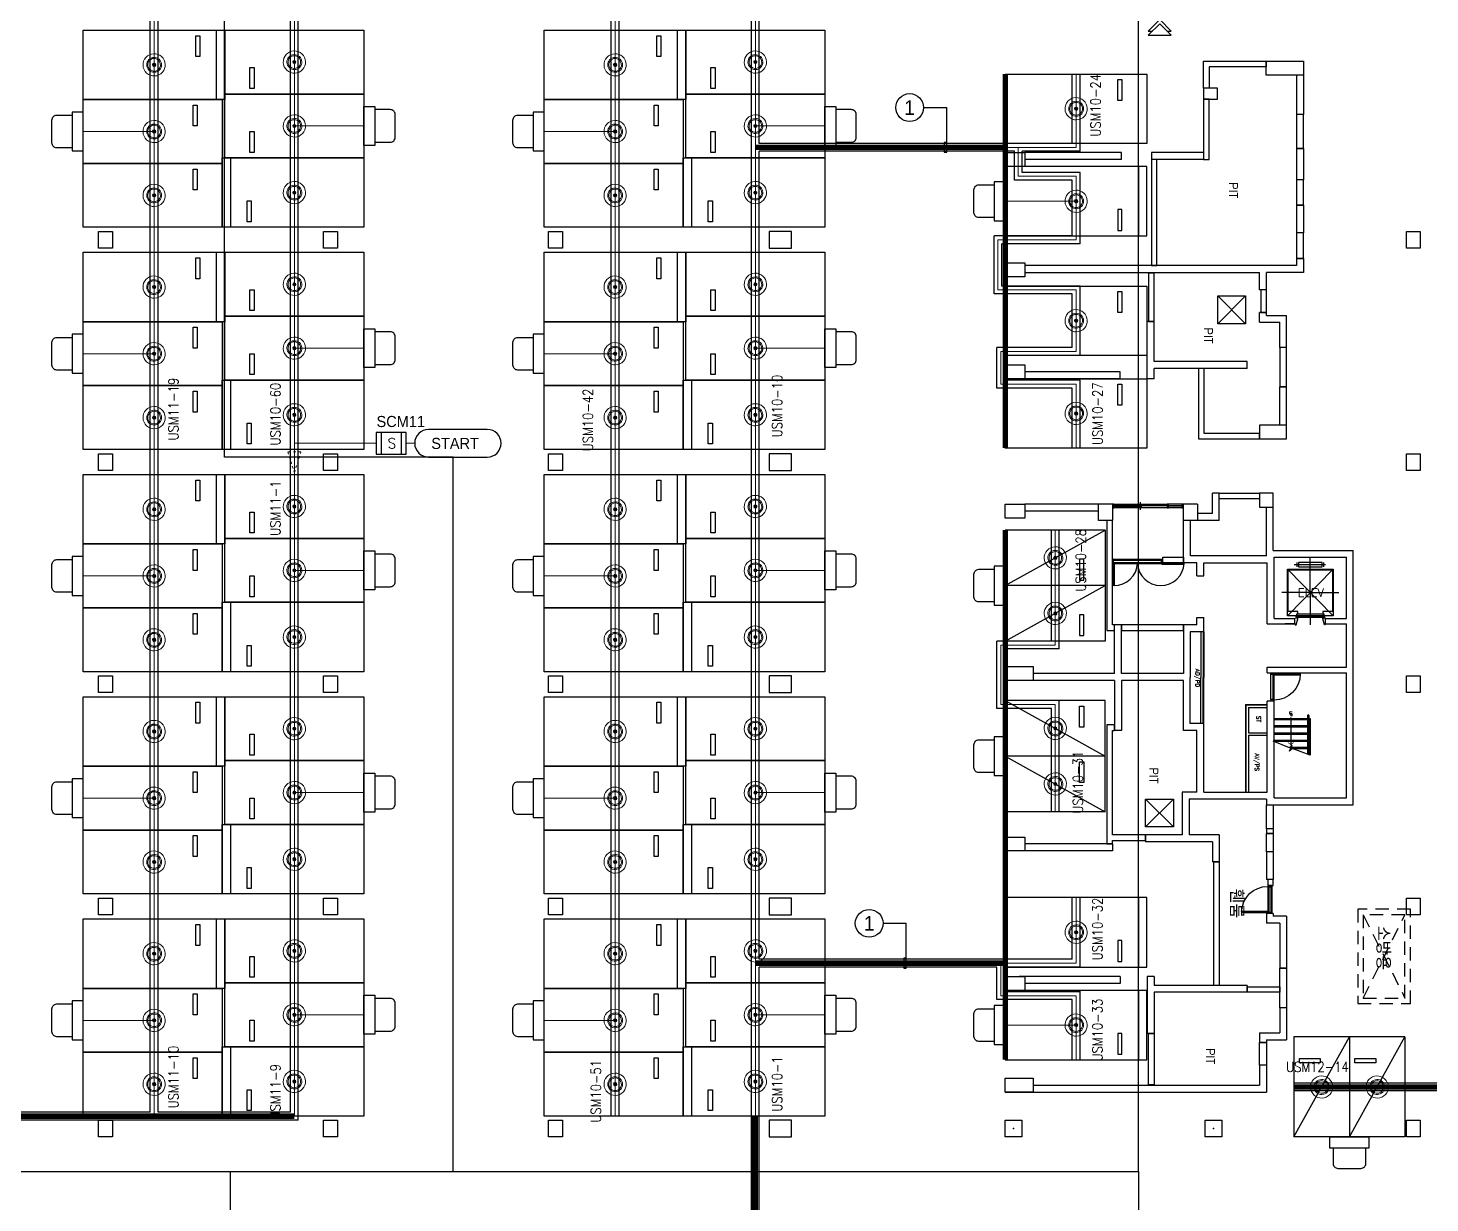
# Model space of a CAD drawing. Header units: millimetres. Extents: x 116443 to 620443, y -399357 to -63957.
# Drawn here: x 330705 to 381185, y -224236 to -181936 of the extents above; entities that cross this region are included whole.
import ezdxf
from ezdxf.enums import TextEntityAlignment as Align

# ---------------------------------------------------------------- set-up
doc = ezdxf.new("R2010")
doc.units = ezdxf.units.MM
doc.header["$LTSCALE"] = 600
for name, pattern in [('AUDIT_D_080121100638-0', [0]), ('H1', [1, 0.5, -0.5]), ('HIDD', [1.3, 0.8, -0.5])]:
    doc.linetypes.add(name, pattern=pattern)
for name, color, linetype, lineweight in [('1-주차면센서', 3, 'Continuous', 15), ('SD-배선', 6, 'Continuous', 0), ('TIS-TEXT', 7, 'Continuous', 18), ('주차관제', 4, 'Continuous', 158)]:
    doc.layers.add(name, color=color, linetype=linetype, lineweight=lineweight)
for name, color, linetype in [('2-주차안내등', 2, 'Continuous'), ('PARKING', 7, 'Continuous'), ('RACY WAY', 1, 'Continuous'), ('SD', 7, 'AUDIT_D_080121100638-0'), ('SD4', 1, 'Continuous'), ('z', 8, 'Continuous'), ('레이스웨이', 6, 'Continuous'), ('유도관제-TEXT', 7, 'Continuous'), ('유도관제-공간표시등', 2, 'Continuous'), ('유도관제-구역제어장치', 2, 'Continuous'), ('유도관제-통신', 6, 'Continuous')]:
    doc.layers.add(name, color=color, linetype=linetype)
doc.styles.add('GHS', font='romans.shx', dxfattribs={"bigfont": 'ghs.shx'})
doc.styles.add('돋움', font='')
doc.styles.get('돋움').set_extended_font_data('Dotum')

# ---------------------------------------------------------------- blocks, each defined once
blk = doc.blocks.new('주차-일반형')
at = {"layer": 'z', "color": 8, "linetype": 'Continuous', "flags": 128}
blk.add_lwpolyline([(0, 5100), (2300, 5100), (2300, 100), (0, 100)], close=True, dxfattribs=at)
at = {"layer": 'z', "color": 8, "linetype": 'Continuous'}
blk.add_lwpolyline([(950, 4050), (200, 4050), (200, 4200), (950, 4200)], close=True, dxfattribs=at)
blk = doc.blocks.new('주차-확장형')
at = {"layer": 'z', "color": 8, "linetype": 'Continuous'}
blk.add_line((0, 300), (2500, 300), dxfattribs=at)
at = {"layer": 'z', "color": 8, "linetype": 'Continuous', "flags": 128}
for points in [[(2500, 0), (0, 0), (0, 5100), (2500, 5100)], [(1550, 1050), (2300, 1050), (2300, 900), (1550, 900)]]:
    blk.add_lwpolyline(points, close=True, dxfattribs=at)
blk = doc.blocks.new('주차-경형')
at = {"layer": 'z', "color": 8}
blk.add_lwpolyline([(2000, 3600), (0, 3600), (0, 0), (2000, 3600), (2000, 0), (0, 0)], dxfattribs=at)
at = {"layer": 'z', "color": 8, "linetype": 'Continuous'}
blk.add_lwpolyline([(950, 2675), (200, 2675), (200, 2825), (950, 2825)], close=True, dxfattribs=at)
blk = doc.blocks.new('지하-천창소방')
at = {"layer": 'z', "color": 8, "linetype": 'HIDD'}
for p, q in [((-1500, -750), (1500, 750)), ((1500, -750), (-1500, 750))]:
    blk.add_line(p, q, dxfattribs=at)
for points in [[(1700, -950), (1700, 950), (-1700, 950), (-1700, -950)], [(1500, -750), (1500, 750), (-1500, 750), (-1500, -750)]]:
    blk.add_lwpolyline(points, close=True, dxfattribs=at)
at = {"layer": 'z', "color": 8, "linetype": 'HIDD', "style": 'GHS'}
blk.add_text('소방용', height=500, dxfattribs=at).set_placement((-1096, -284))
blk = doc.blocks.new('dr-sy-020-D-M')
at = {"layer": 'z', "color": 8}
for p, q in [((-9.2, -9.2), (0, 0)), ((0, 0), (9.2, -9.2)), ((-9.2, -12.5), (0, -3.3)), ((-9.2, -9.2), (-5.9, -9.2)), ((0, -3.3), (9.2, -12.5)), ((5.9, -9.2), (9.2, -9.2)), ((-9.2, -12.5), (9.2, -12.5))]:
    blk.add_line(p, q, dxfattribs=at)
blk = doc.blocks.new('주차-기둥')
at = {"layer": 'z', "color": 8, "linetype": 'Continuous', "flags": 128}
blk.add_lwpolyline([(300, 300), (300, -300), (-300, -300), (-300, 300)], close=True, dxfattribs=at)
at = {"layer": 'z', "color": 8, "linetype": 'Continuous'}
blk.add_point((0, 0), dxfattribs=at)
blk = doc.blocks.new('A$C290E0136')
at = {"layer": 'z', "color": 8}
for p, q in [((30, 200), (930, 200)), ((30, 50), (970, 50)), ((45, 160), (955, 160)), ((45, 90), (955, 90))]:
    blk.add_line(p, q, dxfattribs=at)
for points in [[(970, 200), (930, 200), (930, 1140), (970, 1140)], [(30, 200), (30, 160), (45, 160), (45, 90), (30, 50), (0, 50), (0, 200)], [(970, 200), (970, 160), (955, 160), (955, 90), (970, 50), (1000, 50), (1000, 200)]]:
    blk.add_lwpolyline(points, close=True, dxfattribs=at)
blk.add_arc((965, 206), 935, 92.1383, 180.3524, dxfattribs=at)
blk = doc.blocks.new('eq-el-011-D-P')
at = {"layer": 'z', "color": 8}
for p, q in [((0, 894), (0, 2135)), ((825, 1735), (-825, 53)), ((-825, 1735), (825, 53)), ((-825, 53), (-825, 1735)), ((-825, 1735), (825, 1735)), ((550, 1900), (-585, 1900)), ((-485, 1975), (-485, 1825)), ((485, 1825), (485, 1975)), ((825, 1735), (825, 53)), ((0, 894), (-1025, 894)), ((0, 894), (0, -272)), ((0, 894), (1025, 894)), ((-450, 53), (-825, 53)), ((-460, 65), (-450, 65)), ((-450, 65), (-450, 53)), ((0, 115), (0, 75)), ((0, 40), (0, 0)), ((450, 65), (460, 65)), ((460, 65), (450, 65)), ((450, 53), (450, 65)), ((825, 53), (450, 53)), ((-540, -235), (-540, -260)), ((-535, -265), (-514, -265)), ((-520, -20), (-520, -35)), ((-455, -15), (-515, -15)), ((-509, -261), (-450, -46)), ((-450, -44), (-450, -20)), ((450, -44), (450, -20)), ((509, -261), (450, -46)), ((455, -15), (515, -15)), ((535, -265), (514, -265)), ((520, -20), (520, -35)), ((540, -235), (540, -260))]:
    blk.add_line(p, q, dxfattribs=at)
blk.add_lwpolyline([(-460, 125), (-450, 125), (-450, 210), (-800, 210), (-800, 1710), (800, 1710), (800, 210), (450, 210), (450, 125), (460, 125)], dxfattribs=at)
for points in [[(-425, 1975), (-425, 1825), (425, 1825), (425, 1975)], [(-510, 40), (510, 40), (510, 0), (-510, 0)], [(500, 75), (500, 115), (-490, 115), (-490, 75)]]:
    blk.add_lwpolyline(points, close=True, dxfattribs=at)
for centre, start, end in [((-535, -260), 180, 270), ((-515, -20), 90, 180), ((-514, -260), 270, 344.7449), ((-455, -20), 0, 90), ((-455, -44), 344.7449, 360), ((455, -20), 90, 180), ((455, -44), 180, 195.2551), ((514, -260), 195.2551, 270), ((515, -20), 0, 90), ((535, -260), 270, 0)]:
    blk.add_arc(centre, 5, start, end, dxfattribs=at)
blk = doc.blocks.new('99코아-기준층$0$SD-A-1000-민영')
at = {"layer": 'z', "color": 8}
for p, q in [((-75, 0), (-75, 939)), ((-40, 940), (-40, 0)), ((-1020, 0), (-1010, 0)), ((0, 0), (-10, 0)), ((-1010, -120), (-1020, -120)), ((-980, 0), (-70, 0)), ((-965, -40), (-55, -40)), ((-965, -120), (-55, -120)), ((-40, 0), (-75, 0)), ((-10, -120), (0, -120))]:
    blk.add_line(p, q, dxfattribs=at)
for points in [[(-1010, -30), (-1010, 0), (-980, 0), (-980, -40), (-965, -40), (-965, -120), (-1010, -120), (-1010, -95)], [(-10, -30), (-10, 0), (-40, 0), (-40, -40), (-55, -40), (-55, -120), (-10, -120), (-10, -95)]]:
    blk.add_lwpolyline(points, dxfattribs=at)
blk.add_arc((-40, 0), 940, 90, 180, dxfattribs=at)
blk = doc.blocks.new('sa654f6s5d')
at = {"layer": 'z', "color": 8, "linetype": 'Continuous', "ltscale": 0.5}
for p, q in [((184669, 69268, 0), (185669, 68268, 0)), ((185669, 69268, 0), (184669, 68268, 0)), ((182070, 51155, 0), (183070, 50155, 0)), ((183070, 51155, 0), (182070, 50155, 0))]:
    blk.add_line(p, q, dxfattribs=at)
at = {"layer": 'z', "color": 8, "linetype": 'Continuous', "ltscale": 0.5, "elevation": 0}
for points in [[(185669, 68268), (184669, 68268), (184669, 69268), (185669, 69268), (185669, 68268)], [(183070, 50155), (182070, 50155), (182070, 51155), (183070, 51155), (183070, 50155)]]:
    blk.add_lwpolyline(points, dxfattribs=at)
blk = doc.blocks.new('TIS-주차면센서(확대)')
at = {"layer": '1-주차면센서'}
blk.add_hatch(color=256, dxfattribs=at).paths.add_polyline_path([(43.5, 0, 1), (-43.5, 0, 1)])
h = blk.add_hatch(color=256, dxfattribs=at)
edge = h.paths.add_edge_path()
edge.add_arc((0, 0), 43.5, 0, 360)
for radius in [303.5, 203.5, 173.5, 43.5]:
    blk.add_circle((0, 0), radius, dxfattribs=at)
blk = doc.blocks.new('공간표시등')
at = {"layer": '2-주차안내등'}
blk.add_lwpolyline([(-228, 337), (-546, 337, 0.414214), (-646, 237), (-646, -237, 0.414214), (-546, -337), (-228, -337)], format="xyb", close=True, dxfattribs=at)
blk.add_lwpolyline([(-228, -401), (-228, 401), (0, 401), (0, -401)], close=True, dxfattribs=at)
blk = doc.blocks.new('유도관제')
at = {"layer": 'RACY WAY', "ltscale": 0.3}
for p, q in [((335105, -220971), (335105, -174011)), ((335385, -220971, 0), (335385, -174011)), ((340155, -220971), (340155, -174011)), ((340435, -221251), (340435, -174291)), ((351705, -221111), (351705, -174291)), ((351985, -221111), (351985, -174291)), ((356755, -260181), (356755, -174291)), ((357035, -186091), (357035, -174291, 0)), ((368305, -186091), (368305, -183591)), ((368585, -186371), (368585, -183591)), ((368305, -186091), (357035, -186091, 0)), ((366220, -186371, 0), (357035, -186371, 0)), ((357035, -215461), (357035, -186371)), ((366220, -187411, 0), (366220, -186371, 0)), ((366500, -187131, 0), (366500, -186371, 0)), ((368585, -186371, 0), (366500, -186371, 0)), ((368585, -187131, 0), (366500, -187131, 0)), ((368585, -189701), (368585, -187131)), ((368305, -187411, 0), (366220, -187411, 0)), ((368305, -189421), (368305, -187411)), ((368305, -189421), (365488, -189421, 0)), ((365488, -191503, 0), (365488, -189421, 0)), ((368585, -189701, 0), (365768, -189701, 0)), ((365768, -191223, 0), (365768, -189701, 0)), ((368585, -191223), (365768, -191223, 0)), ((368585, -193723), (368585, -191223)), ((368305, -191503, 0), (365488, -191503, 0)), ((368305, -193443), (368305, -191503)), ((368305, -193443, 0), (365589, -193443)), ((365589, -194897, 0), (365589, -193443, 0)), ((368585, -193723, 0), (365869, -193723, 0)), ((365869, -194617, 0), (365869, -193723, 0)), ((368585, -194617), (365869, -194617, 0)), ((368585, -197061), (368585, -194617)), ((368305, -194897, 0), (365589, -194897, 0)), ((368305, -197061), (368305, -194897)), ((367555, -204011, 0), (367555, -200011, 0)), ((367835, -204291, 0), (367835, -200011, 0)), ((367555, -204011, 0), (365589, -204011, 0)), ((365589, -206431, 0), (365589, -204011, 0)), ((367835, -204291, 0), (365869, -204291, 0)), ((365869, -206151, 0), (365869, -204291, 0)), ((367555, -206431, 0), (365589, -206431, 0)), ((367835, -206151, 0), (365869, -206151, 0)), ((367555, -210151, 0), (367555, -206431, 0)), ((367835, -210151, 0), (367835, -206151, 0)), ((368305, -215461), (368305, -213241)), ((368585, -215741), (368585, -213241)), ((368305, -215461, 0), (357035, -215461, 0)), ((357035, -259471, 0), (357035, -215741)), ((365589, -215741, 0), (357035, -215741, 0)), ((365589, -216915, 0), (365589, -215741, 0)), ((368585, -215741), (365869, -215741, 0)), ((365869, -216635), (365869, -215741)), ((368305, -216915, 0), (365589, -216915, 0)), ((368585, -216635, 0), (365869, -216635)), ((368305, -219081), (368305, -216915)), ((368585, -219081), (368585, -216581)), ((383895, -219921), (376285, -219921)), ((383895, -220201), (376285, -220201)), ((335105, -220971, 0), (323835, -220971, 0)), ((340155, -220971), (335385, -220971, 0)), ((340435, -221251), (323555, -221251, 0))]:
    blk.add_line(p, q, dxfattribs=at)
at = {"layer": 'SD', "color": 4, "ltscale": 0.3}
for p, q in [((347243, -196391), (345121, -196391)), ((345121, -197380), (347243, -197380))]:
    blk.add_line(p, q, dxfattribs=at)
for centre, start, end in [((345121, -196886), 90, 270), ((347243, -196886), 270, 90)]:
    blk.add_arc(centre, 494, start, end, dxfattribs=at)
at = {"layer": 'SD-배선', "ltscale": 0.3}
for p, q in [((335245, -221111, 0), (335245, -174011)), ((340295, -221111, 0), (340295, -174151)), ((351845, -221111, 0), (351845, -174151)), ((356895, -260321, 0), (356895, -174151)), ((368445, -186231), (368445, -183591)), ((332695, -185661), (335245, -185661)), ((342795, -185461), (340295, -185461)), ((349295, -185661), (351845, -185661)), ((359395, -185461), (356895, -185461)), ((368445, -186231, 0), (356895, -186231, 0)), ((366360, -187271, 0), (366360, -186231, 0)), ((368445, -187271, 0), (366360, -187271, 0)), ((368445, -189561), (368445, -187271)), ((365895, -188171), (368445, -188171)), ((368445, -189561, 0), (365628, -189561, 0)), ((365628, -191363, 0), (365628, -189561, 0)), ((368445, -191363, 0), (365628, -191363, 0)), ((368445, -193583), (368445, -191363)), ((332695, -193661), (335245, -193661)), ((342795, -193461), (340295, -193461)), ((349295, -193661), (351845, -193661)), ((359395, -193461), (356895, -193461)), ((368445, -193583, 0), (365729, -193583, 0)), ((365729, -194757, 0), (365729, -193583, 0)), ((368445, -194757, 0), (365729, -194757, 0)), ((368445, -197061), (368445, -194757)), ((340295, -196704), (340295, -197944)), ((343237, -196886), (340295, -196886)), ((344326, -196886), (344626, -196886)), ((367695, -204151, 0), (367695, -200011)), ((332695, -201661), (335245, -201661)), ((342795, -201461), (340295, -201461)), ((349295, -201661), (351845, -201661)), ((359395, -201461), (356895, -201461)), ((365895, -202011), (367695, -202011)), ((367695, -204151, 0), (365729, -204151, 0)), ((365729, -206291, 0), (365729, -204151, 0)), ((367695, -206291, 0), (365729, -206291, 0)), ((367695, -210151), (367695, -206291)), ((365895, -208151), (367695, -208151)), ((342795, -209461), (340295, -209461)), ((359395, -209461), (356895, -209461)), ((332695, -209661), (335245, -209661)), ((349295, -209661), (351845, -209661)), ((368445, -215601), (368445, -213241)), ((368445, -215601, 0), (356895, -215601, 0)), ((365729, -216775, 0), (365729, -215601)), ((368445, -216775, 0), (365729, -216775, 0)), ((368445, -219081), (368445, -216775)), ((342795, -217461), (340295, -217461)), ((359395, -217461), (356895, -217461)), ((332695, -217661), (335245, -217661)), ((349295, -217661), (351845, -217661)), ((365895, -217831), (368445, -217831)), ((384035, -220061), (376285, -220061)), ((378285, -221861), (378285, -220061)), ((340295, -221111, 0), (323695, -221111, 0))]:
    blk.add_line(p, q, dxfattribs=at)
at = {"layer": 'SD-배선', "linetype": 'H1', "ltscale": 0.3}
for p, q in [((340532, -197197), (340058, -197197)), ((340058, -197197), (340295, -197944)), ((340295, -197944), (340532, -197197))]:
    blk.add_line(p, q, dxfattribs=at)
at = {"layer": 'SD4', "ltscale": 0.3}
for centre in [(362449, -184798, 0), (360993, -214168, 0)]:
    blk.add_circle(centre, 500, dxfattribs=at)
at = {"layer": '유도관제-TEXT', "color": 1, "ltscale": 0.3}
for p, q in [((362948, -184798, 0), (363783, -184798, 0)), ((363783, -186053, 0), (363783, -184798, 0)), ((361493, -214168, 0), (362327, -214168, 0)), ((362327, -215423, 0), (362327, -214168, 0))]:
    blk.add_line(p, q, dxfattribs=at)
at = {"layer": '유도관제-TEXT', "color": 1, "ltscale": 0.3, "elevation": 0}
for points in [[(363783, -186408), (363783, -186053), (363697, -186053), (363697, -186408)], [(362327, -215778), (362327, -215423), (362242, -215423), (362242, -215778)]]:
    blk.add_lwpolyline(points, close=True, dxfattribs=at)
at = {"layer": '유도관제-구역제어장치', "ltscale": 0.3}
for p, q in [((344326, -196498), (343237, -196498)), ((343237, -196498), (343237, -197273)), ((343419, -196498), (343419, -197273)), ((344145, -196498), (344145, -197273)), ((344326, -197273), (344326, -196498)), ((343237, -197273), (344326, -197273))]:
    blk.add_line(p, q, dxfattribs=at)
at = {"layer": 'PARKING', "xscale": 1.319999999436676, "yscale": 1.320000000298023, "zscale": 1.319999999948777}
for p, rotation in [((335245, -183261), 36.24765589264658), ((340295, -183161), 36.24765589264658), ((351845, -183261), 36.24765589264658), ((356895, -183161), 36.24765589264658), ((368445, -184841), 36.24765589264658), ((335245, -185661), 36.24765589264658), ((340295, -185461), 36.24765589264658), ((351845, -185661), 36.24765589264658), ((356895, -185461), 36.24765589264658), ((335245, -187961), 36.24765589264658), ((340295, -187861), 36.24765589264658), ((351845, -187961), 36.24765589264658), ((356895, -187861), 36.24765589264658), ((368445, -188171), 36.24765589264658), ((335245, -191261), 36.24765589264658), ((340295, -191161), 36.24765589264658), ((351845, -191261), 36.24765589264658), ((356895, -191161), 36.24765589264658), ((368445, -192473), 36.24765589264658), ((335245, -193661), 36.24765589264658), ((340295, -193461), 36.24765589264658), ((351845, -193661), 36.24765589264658), ((356895, -193461), 36.24765589264658), ((340295, -195861), 36.24765589264658), ((356895, -195861), 36.24765589264658), ((368445, -195811), 36.24765589264658), ((335245, -195961), 36.24765589264658), ((351845, -195961), 36.24765589264658), ((335245, -199261), 36.24765589264658), ((340295, -199161), 36.24765589264658), ((351845, -199261), 36.24765589264658), ((356895, -199161), 36.24765589264658), ((340295, -201461), 36.24765589264658), ((356895, -201461), 36.24765589264658), ((367695, -201011), 36.24765589264658), ((335245, -201661), 36.24765589264658), ((351845, -201661), 36.24765589264658), ((367695, -203011), 36.24765589264658), ((335245, -203961), 36.24765589264658), ((340295, -203861), 36.24765589264658), ((351845, -203961), 36.24765589264658), ((356895, -203861), 36.24765589264658), ((335245, -207261), 36.24765589264658), ((340295, -207161), 36.24765589264658), ((351845, -207261), 36.24765589264658), ((356895, -207161), 36.24765589264658), ((367695, -207151), 36.24765589264658), ((340295, -209461), 36.24765589264658), ((356895, -209461), 36.24765589264658), ((367695, -209151), 36.24765589264658), ((335245, -209661), 36.24765589264658), ((351845, -209661), 36.24765589264658), ((335245, -211961), 36.24765589264658), ((340295, -211861), 36.24765589264658), ((351845, -211961), 36.24765589264658), ((356895, -211861), 36.24765589264658), ((368445, -214491), 36.24765589264658), ((335245, -215261), 36.24765589264658), ((340295, -215161), 36.24765589264658), ((351845, -215261), 36.24765589264658), ((356895, -215161), 36.24765589264658), ((340295, -217461), 36.24765589264658), ((356895, -217461), 36.24765589264658), ((335245, -217661), 36.24765589264658), ((351845, -217661), 36.24765589264658), ((368445, -217831), 36.24765589264658), ((335245, -219961), 36.24765589264658), ((340295, -219861), 36.24765589264658), ((351845, -219961), 36.24765589264658), ((356895, -219861), 36.24765589264658), ((377285, -220061), 126.2476558926466), ((379285, -220061), 126.2476558926466)]:
    blk.add_blockref('TIS-주차면센서(확대)', p, dxfattribs=dict(at, rotation=rotation))
at = {"layer": '유도관제-공간표시등', "ltscale": 0.3, "yscale": 1.746523059904575, "zscale": 1.746523057621223}
for p, xscale, rotation in [((332695, -185661), -1.746523060499175, 179.9999999999989), ((342795, -185461), 1.746523060499175, 180.000000000001), ((349295, -185661), -1.746523060499175, 179.9999999999989), ((359395, -185461), 1.746523060499175, 180.000000000001), ((365895, -188171), -1.746523060499175, 179.9999999999989), ((342795, -193461), 1.746523060499175, 180.000000000001), ((359395, -193461), 1.746523060499175, 180.000000000001), ((332695, -193661), -1.746523060499175, 179.9999999999989), ((349295, -193661), -1.746523060499175, 179.9999999999989), ((342795, -201461), 1.746523060499175, 180.000000000001), ((359395, -201461), 1.746523060499175, 180.000000000001), ((332695, -201661), -1.746523060499175, 179.9999999999989), ((349295, -201661), -1.746523060499175, 179.9999999999989), ((365895, -202011), -1.746523060499175, 179.9999999999989), ((365895, -208151), -1.746523060499175, 179.9999999999989), ((332695, -209661), -1.746523060499175, 179.9999999999989), ((342795, -209461), 1.746523060499175, 180.000000000001), ((349295, -209661), -1.746523060499175, 179.9999999999989), ((359395, -209461), 1.746523060499175, 180.000000000001), ((332695, -217661), -1.746523060499175, 179.9999999999989), ((342795, -217461), 1.746523060499175, 180.000000000001), ((349295, -217661), -1.746523060499175, 179.9999999999989), ((359395, -217461), 1.746523060499175, 180.000000000001), ((365895, -217831), -1.746523060499175, 179.9999999999989), ((378285, -221861), 1.746523060499175, 90.00000000000087)]:
    blk.add_blockref('공간표시등', p, dxfattribs=dict(at, xscale=xscale, rotation=rotation))
at = {"layer": 'SD', "color": 0, "ltscale": 0.3, "style": '돋움'}
for p in [(362449, -184798, 0), (360993, -214168, 0)]:
    blk.add_text('1', height=528, dxfattribs=at).set_placement(p, align=Align.MIDDLE)
for s, p in [('SCM11', (343253, -196301, 0)), ('START', (345225, -197090))]:
    blk.add_text(s, height=400, dxfattribs=at).set_placement(p)
at = {"layer": 'TIS-TEXT', "color": 4, "ltscale": 0.3, "style": 'GHS', "width": 0.85}
for s, p in [('USM10-24', (369144, -184717)), ('USM10-60', (339614, -195837)), ('USM10-10', (357678, -195542)), ('USM10-27', (369215, -195823)), ('USM10-42', (350864, -196044)), ('USM10-28', (368610, -201098)), ('USM10-31', (368509, -209089)), ('USM10-32', (369212, -214374)), ('USM10-33', (369212, -218013)), ('USM10-1', (357678, -219952)), ('USM10-51', (351155, -220218))]:
    blk.add_text(s, height=360, rotation=90, dxfattribs=at).set_placement(p, align=Align.MIDDLE)
at = {"layer": 'TIS-TEXT', "color": 6, "ltscale": 0.3, "style": 'GHS', "width": 0.85}
for s, p in [('USM11-19', (335941, -195656)), ('USM11-1', (339614, -199220)), ('USM11-10', (335941, -219705)), ('USM11-9', (339614, -220233))]:
    blk.add_text(s, height=360, rotation=90, dxfattribs=at).set_placement(p, align=Align.MIDDLE)
at = {"layer": 'TIS-TEXT', "color": 1, "ltscale": 0.3, "style": 'GHS', "width": 0.85}
blk.add_text('USM12-14', height=360, dxfattribs=at).set_placement((377135, -219338), align=Align.MIDDLE)
at = {"layer": '유도관제-구역제어장치', "ltscale": 0.3, "style": 'GHS', "width": 1}
blk.add_text('S', height=367, dxfattribs=at).set_placement((343808, -196886), align=Align.MIDDLE_CENTER)

msp = doc.modelspace()

# ---------------------------------------------------------------- linework, layer by layer
at = {"layer": 'z', "color": 8, "ltscale": 5000}
for p, q in [((376634.9, -183130.7), (376634.9, -185050.7)), ((376384.9, -183630.7), (376384.9, -185050.7)), ((376634.9, -185050.7), (376384.9, -185050.7)), ((376384.9, -186270.7), (376384.9, -187395.7)), ((376634.9, -186270.7), (376384.9, -186270.7)), ((376634.9, -186270.7), (376634.9, -187395.7)), ((371154.9, -186420.7), (371154.9, -186670.7)), ((373034.9, -186420.7), (371154.9, -186420.7)), ((373034.9, -186670.7), (371154.9, -186670.7)), ((373034.9, -186420.7), (373034.9, -186670.7)), ((376634.9, -187395.7), (376384.9, -187395.7)), ((376634.9, -188315.7), (376384.9, -188315.7)), ((376384.9, -188315.7), (376384.9, -189310.7)), ((376634.9, -188315.7), (376634.9, -189310.7)), ((376634.9, -189310.7), (376384.9, -189310.7)), ((376634.9, -190230.7), (376384.9, -190230.7)), ((376634.9, -190230.7), (376634.9, -190640.7)), ((375044.9, -191360.7), (375044.9, -190740.7)), ((375294.9, -191360.7), (375294.9, -190740.7)), ((375294.9, -191360.7), (375044.9, -191360.7)), ((375294.9, -192180.7), (375044.9, -192180.7)), ((375044.9, -192530.7), (375044.9, -192180.7)), ((375294.9, -192280.7), (375294.9, -192180.7)), ((375294.9, -192280.7), (376024.9, -192280.7)), ((376024.9, -193435.7), (376024.9, -192280.7)), ((371004.9, -194560.7), (371004.9, -192500.7)), ((371254.9, -192500.7), (371004.9, -192500.7)), ((371254.9, -193940.7), (371254.9, -192500.7)), ((375044.9, -192530.7), (375774.9, -192530.7)), ((375774.9, -193435.7), (375774.9, -192530.7)), ((376024.9, -193435.7), (375774.9, -193435.7)), ((370034.9, -194310.7), (366594.9, -194310.7)), ((370034.9, -194560.7), (370034.9, -194310.7)), ((374599.9, -193940.7), (371254.9, -193940.7)), ((371254.9, -194560.7), (371254.9, -194190.7)), ((374599.9, -194190.7), (371254.9, -194190.7)), ((374599.9, -194190.7), (374599.9, -193940.7)), ((371254.9, -194560.7), (371004.9, -194560.7)), ((376024.9, -194855.7), (375774.9, -194855.7)), ((375774.9, -196230.7), (375774.9, -194855.7)), ((376024.9, -196730.7), (376024.9, -194855.7)), ((373599.9, -198685.7), (373349.9, -198685.7)), ((373349.9, -199410.7), (373349.9, -198685.7)), ((373599.9, -199660.7), (373599.9, -198685.7)), ((369254.9, -199330.7), (366594.9, -199330.7)), ((375294.9, -200940.7), (375294.9, -199185.7)), ((375544.9, -200740.7), (375544.9, -199185.7)), ((372309.9, -201190.7), (372309.9, -199460.7)), ((373599.9, -199660.7), (372559.9, -199660.7)), ((372559.9, -200940.7), (372559.9, -199660.7)), ((373349.9, -199410.7), (372809.9, -199410.7)), ((372789.9, -201190.7), (372309.9, -201190.7)), ((375294.9, -200940.7), (372559.9, -200940.7)), ((372789.9, -201660.7), (372789.9, -201190.7)), ((373039.9, -201660.7), (373039.9, -201190.7)), ((373039.9, -201190.7), (375324.9, -201190.7)), ((372789.9, -201660.7), (372939.9, -201660.7)), ((372939.9, -201660.7), (373039.9, -201660.7)), ((369824.9, -205170.7), (369824.9, -203420.7)), ((370074.9, -203420.7), (369824.9, -203420.7)), ((370074.9, -205170.7), (370074.9, -203420.7)), ((372789.9, -203420.7), (372789.9, -203160.7)), ((372789.9, -203160.7), (372939.9, -203160.7)), ((372939.9, -203160.7), (373039.9, -203160.7)), ((373039.9, -203670.7), (373039.9, -203160.7)), ((369824.9, -205420.7), (369824.9, -207220.7)), ((372304.9, -205170.7), (370074.9, -205170.7)), ((370074.9, -205420.7), (370074.9, -207220.7)), ((372304.9, -205420.7), (370074.9, -205420.7)), ((370074.9, -207220.7), (369824.9, -207220.7)), ((372789.9, -209450.7), (372789.9, -207220.7)), ((373039.9, -209450.7), (373039.9, -206970.7)), ((372259.9, -209450.7), (372259.9, -210980.7)), ((372789.9, -209450.7), (372259.9, -209450.7)), ((373039.9, -209450.7), (375324.9, -209450.7)), ((372509.9, -209700.7), (372509.9, -210980.7)), ((375294.9, -209700.7), (372509.9, -209700.7)), ((375294.9, -209700.7), (375294.9, -209900.7)), ((375294.9, -209900.7), (375544.9, -209900.7)), ((372259.9, -210980.7), (370944.9, -210980.7)), ((370944.9, -210980.7), (370944.9, -211230.7)), ((373599.9, -210980.7), (372509.9, -210980.7)), ((373599.9, -210980.7), (373599.9, -211955.7)), ((375294.9, -210770.7), (375294.9, -210930.7)), ((375544.9, -210770.7), (375294.9, -210770.7)), ((375544.9, -210770.7), (375544.9, -210930.7)), ((369754.9, -211310.7), (366594.9, -211310.7)), ((369754.9, -211310.7), (369754.9, -211560.7)), ((373349.9, -211230.7), (370944.9, -211230.7)), ((373349.9, -211230.7), (373349.9, -211955.7)), ((373599.9, -211955.7), (373349.9, -211955.7)), ((375294.9, -211590.7), (375294.9, -212590.7)), ((375544.9, -211590.7), (375544.9, -212590.7)), ((375544.9, -212590.7), (375294.9, -212590.7)), ((375544.9, -213810.7), (375294.9, -213810.7)), ((375294.9, -213810.7), (375294.9, -214160.7)), ((375544.9, -213810.7), (375544.9, -213910.7)), ((376024.9, -213910.7), (375544.9, -213910.7)), ((376024.9, -213910.7), (376024.9, -215785.7)), ((375774.9, -214160.7), (375294.9, -214160.7)), ((375774.9, -214160.7), (375774.9, -215785.7)), ((376024.9, -215785.7), (375774.9, -215785.7)), ((370034.9, -216330.7), (366594.9, -216330.7)), ((370034.9, -216080.7), (370034.9, -216330.7)), ((371254.9, -216080.7), (371004.9, -216080.7)), ((371004.9, -216080.7), (371004.9, -218140.7)), ((371254.9, -216080.7), (371254.9, -216400.7)), ((374599.9, -216400.7), (371254.9, -216400.7)), ((374599.9, -216400.7), (374599.9, -216650.7)), ((371254.9, -216650.7), (371254.9, -218140.7)), ((374599.9, -216650.7), (371254.9, -216650.7)), ((376024.9, -217205.7), (375774.9, -217205.7)), ((375774.9, -217205.7), (375774.9, -218110.7)), ((376024.9, -217205.7), (376024.9, -218360.7)), ((371254.9, -218140.7), (371004.9, -218140.7)), ((375044.9, -218110.7), (375044.9, -218460.7)), ((375044.9, -218110.7), (375774.9, -218110.7)), ((375294.9, -218460.7), (375044.9, -218460.7)), ((375294.9, -218360.7), (375294.9, -218460.7)), ((375294.9, -218360.7), (376024.9, -218360.7)), ((375294.9, -219280.7), (375044.9, -219280.7)), ((375044.9, -219280.7), (375044.9, -219995.7)), ((375294.9, -219280.7), (375294.9, -220245.7))]:
    msp.add_line(p, q, dxfattribs=at)
at = {"layer": 'z', "color": 8}
for p, q in [((370074.9, -186420.7), (366594.9, -186420.7)), ((370074.9, -186670.7), (366594.9, -186670.7)), ((370074.9, -186670.7), (370074.9, -186420.7)), ((373024.9, -186420.7), (371304.9, -186420.7)), ((373024.9, -186670.7), (371304.9, -186670.7)), ((366594.9, -190740.7), (375044.9, -190740.7)), ((370034.9, -194560.7), (366389.9, -194560.7)), ((369254.9, -199080.7), (366594.9, -199080.7)), ((369804.9, -199080.7), (369764.9, -199080.7)), ((369764.9, -199080.7), (369764.9, -199210.7)), ((369764.9, -199210.7), (369804.9, -199210.7)), ((369789.9, -199185.7), (369789.9, -199135.7)), ((369804.9, -199135.7), (369789.9, -199135.7)), ((369789.9, -199185.7), (369804.9, -199185.7)), ((370799.9, -199140.7), (369799.9, -199140.7)), ((369799.9, -199140.7), (369799.9, -199180.7)), ((369799.9, -199180.7), (369869.9, -199180.7)), ((369804.9, -199135.7), (369804.9, -199080.7)), ((369804.9, -199080.7), (371739.9, -199080.7)), ((369804.9, -199185.7), (369804.9, -199210.7)), ((371739.9, -199210.7), (369804.9, -199210.7)), ((369869.9, -199180.7), (369869.9, -199140.7)), ((370729.9, -199160.7), (369869.9, -199160.7)), ((369869.9, -199180.7), (370799.9, -199180.7)), ((371729.9, -199090.7), (370729.9, -199090.7)), ((370729.9, -199090.7), (370729.9, -199130.7)), ((370729.9, -199130.7), (370799.9, -199130.7)), ((370729.9, -199180.7), (370729.9, -199140.7)), ((370764.9, -199276.6), (370764.9, -199002.2)), ((370799.9, -199130.7), (370799.9, -199090.7)), ((370799.9, -199110.7), (371659.9, -199110.7)), ((370799.9, -199130.7), (371729.9, -199130.7)), ((370799.9, -199180.7), (370799.9, -199140.7)), ((371659.9, -199130.7), (371659.9, -199090.7)), ((371689.9, -199130.7), (371729.9, -199130.7)), ((371764.9, -199080.7), (371724.9, -199080.7)), ((371724.9, -199090.7), (371724.9, -199080.7)), ((371739.9, -199090.7), (371724.9, -199090.7)), ((371724.9, -199130.7), (371724.9, -199210.7)), ((371724.9, -199130.7), (371739.9, -199130.7)), ((371724.9, -199210.7), (371764.9, -199210.7)), ((371729.9, -199080.7), (371739.9, -199080.7)), ((371729.9, -199130.7), (371729.9, -199090.7)), ((371739.9, -199210.7), (371729.9, -199210.7)), ((371739.9, -199090.7), (371739.9, -199130.7)), ((371764.9, -199210.7), (371764.9, -199080.7)), ((372254.9, -199080.7), (371764.9, -199080.7)), ((372254.9, -199139.7), (371764.9, -199139.7)), ((372254.9, -199151.7), (371764.9, -199151.7)), ((372254.9, -199210.7), (371764.9, -199210.7)), ((375544.9, -200740.7), (378424.9, -200740.7)), ((378424.9, -209900.7), (378424.9, -200740.7)), ((369779.9, -201060.7), (371529.9, -201060.7)), ((369794.9, -201095.7), (371514.9, -201095.7)), ((369794.9, -201175.7), (371514.9, -201175.7)), ((369809.9, -201210.7), (371529.9, -201210.7)), ((375324.9, -203390.7), (375324.9, -201190.7)), ((375574.9, -203190.7), (375574.9, -200990.7)), ((375574.9, -200990.7), (378174.9, -200990.7)), ((378174.9, -203190.7), (378174.9, -200990.7)), ((372789.9, -203420.7), (372304.9, -203420.7)), ((372304.9, -203420.7), (372304.9, -205170.7)), ((375324.9, -203390.7), (376324.9, -203390.7)), ((375574.9, -203190.7), (376324.9, -203190.7)), ((376324.9, -203390.7), (375974.9, -203390.7)), ((376324.9, -203390.7), (376324.9, -203190.7)), ((377424.9, -203190.7), (378174.9, -203190.7)), ((377424.9, -203390.7), (377424.9, -203190.7)), ((377424.9, -203390.7), (378174.9, -203390.7)), ((378174.9, -204950.7), (378174.9, -203390.7)), ((372554.9, -203670.7), (372554.9, -205320.7)), ((373039.9, -203670.7), (372554.9, -203670.7)), ((372930, -203670.7), (372930, -205322.5)), ((373020, -203670.7), (373020, -205322.5)), ((373039.9, -203670.7), (373039.9, -205320.7)), ((369824.9, -205420.7), (365894.9, -205420.7)), ((369824.9, -205170.7), (366894.9, -205170.7)), ((372304.9, -207220.7), (372304.9, -205420.7)), ((372554.9, -206970.7), (372554.9, -205320.7)), ((372930, -206970.7), (372930, -205318.9)), ((373020, -206970.7), (373020, -205318.9)), ((373039.9, -206970.7), (373039.9, -205320.7)), ((375324.9, -205150.7), (375324.9, -204950.7)), ((375324.9, -204950.7), (378174.9, -204950.7)), ((375324.9, -205150.7), (378174.9, -205150.7)), ((378174.9, -209650.7), (378174.9, -205150.7)), ((374539.9, -206285.7), (374539.9, -209450.7)), ((374539.9, -206285.7), (375324.9, -206285.7)), ((374559.9, -206305.7), (374559.9, -209450.7)), ((374559.9, -206305.7), (375324.9, -206305.7)), ((374649.9, -206395.7), (374649.9, -207305.7)), ((374649.9, -206395.7), (375324.9, -206395.7)), ((375324.9, -209450.7), (375324.9, -206170.7)), ((375574.9, -206170.7), (375324.9, -206170.7)), ((375574.9, -209650.7), (375574.9, -206170.7)), ((375574.9, -206790.7), (376774.9, -206790.7)), ((375574.9, -206805.7), (376774.9, -206805.7)), ((375574.9, -206820.7), (376774.9, -206820.7)), ((375574.9, -206835.7), (376774.9, -206835.7)), ((376174.9, -206790.7), (376174.9, -207749.6)), ((376774.9, -206690.7), (376774.9, -208081.8)), ((376824.9, -206690.7), (376824.9, -208100.1)), ((376824.9, -206790.7), (376874.9, -206790.7)), ((376874.9, -206790.7), (376874.9, -208118.4)), ((372789.9, -207220.7), (372304.9, -207220.7)), ((373039.9, -206970.7), (372554.9, -206970.7)), ((374649.9, -207305.7), (375324.9, -207305.7)), ((374649.9, -207395.7), (374649.9, -209450.7)), ((374649.9, -207395.7), (375324.9, -207395.7)), ((375574.9, -207050.7), (376774.9, -207050.7)), ((375574.9, -207065.7), (376774.9, -207065.7)), ((375574.9, -207080.7), (376774.9, -207080.7)), ((375574.9, -207095.7), (376774.9, -207095.7)), ((375574.9, -207310.7), (376774.9, -207310.7)), ((375574.9, -207325.7), (376774.9, -207325.7)), ((375574.9, -207340.7), (376774.9, -207340.7)), ((375574.9, -207355.7), (376774.9, -207355.7)), ((375574.9, -207570.7), (376774.9, -207570.7)), ((375574.9, -207585.7), (376774.9, -207585.7)), ((375574.9, -207600.7), (376774.9, -207600.7)), ((375574.9, -207615.7), (376774.9, -207615.7)), ((376095.6, -207830.7), (376774.9, -207830.7)), ((376169.8, -207875.7), (376774.9, -207875.7)), ((376175.5, -207860.7), (376774.9, -207860.7)), ((376181.2, -207845.7), (376774.9, -207845.7)), ((375544.9, -209900.7), (378424.9, -209900.7)), ((375574.9, -209650.7), (378174.9, -209650.7)), ((375544.9, -210930.7), (375294.9, -210930.7)), ((369754.9, -211560.7), (366594.9, -211560.7)), ((375544.9, -211590.7), (375294.9, -211590.7)), ((370034.9, -216080.7), (366394.9, -216080.7)), ((366894.9, -219995.7, 0), (375044.9, -219995.7, 0)), ((365894.9, -220245.7), (375294.9, -220245.7, 0))]:
    msp.add_line(p, q, dxfattribs=at)
for points in [[(373034.9, -184100.7), (373034.9, -183130.7), (375289.9, -183130.7), (375289.9, -183330.7), (373234.9, -183330.7), (373234.9, -184100.7)], [(376634.9, -183130.7), (376634.9, -183630.7), (375289.9, -183630.7), (375289.9, -183130.7)], [(373034.9, -184500.7), (373034.9, -186670.7), (373234.9, -186670.7), (373234.9, -184500.7)], [(376384.9, -185050.7), (376384.9, -186270.7), (376634.9, -186270.7), (376634.9, -185050.7)], [(376384.9, -187395.7), (376384.9, -188315.7), (376634.9, -188315.7), (376634.9, -187395.7)], [(333244.9, -189860.7), (333244.9, -189260.7), (333744.9, -189260.7), (333744.9, -189860.7)], [(341344.9, -189860.7), (341344.9, -189260.7), (341844.9, -189260.7), (341844.9, -189860.7)], [(349444.9, -189860.7), (349444.9, -189260.7), (349944.9, -189260.7), (349944.9, -189860.7)], [(357394.9, -189860.7), (358194.9, -189860.7), (358194.9, -189260.7), (357394.9, -189260.7)], [(380334.9, -189860.7), (380334.9, -189260.7), (380834.9, -189260.7), (380834.9, -189860.7)], [(376384.9, -189310.7), (376384.9, -190230.7), (376634.9, -190230.7), (376634.9, -189310.7)], [(371054.9, -190765.7), (371054.9, -192500.7), (371254.9, -192500.7), (371254.9, -190765.7)], [(375094.9, -191360.7), (375094.9, -192180.7), (375294.9, -192180.7), (375294.9, -191360.7)], [(375774.9, -193435.7), (375774.9, -194855.7), (376024.9, -194855.7), (376024.9, -193435.7)], [(372854.9, -194190.7), (372854.9, -196730.7), (375044.9, -196730.7), (375044.9, -196530.7), (373054.9, -196530.7), (373054.9, -194190.7)], [(376024.9, -196730.7), (376024.9, -196230.7), (375044.9, -196230.7), (375044.9, -196730.7)], [(333244.9, -197860.7), (333244.9, -197260.7), (333744.9, -197260.7), (333744.9, -197860.7)], [(341344.9, -197860.7), (341344.9, -197260.7), (341844.9, -197260.7), (341844.9, -197860.7)], [(349444.9, -197860.7), (349444.9, -197260.7), (349944.9, -197260.7), (349944.9, -197860.7)], [(357394.9, -197860.7), (358194.9, -197860.7), (358194.9, -197260.7), (357394.9, -197260.7)], [(380334.9, -197860.7), (380334.9, -197260.7), (380834.9, -197260.7), (380834.9, -197860.7)], [(373599.9, -198685.7), (375044.9, -198685.7), (375044.9, -198885.7), (373599.9, -198885.7)], [(375544.9, -199185.7), (375544.9, -198685.7), (375044.9, -198685.7), (375044.9, -199185.7)], [(372299.9, -199080.7), (372254.9, -199080.7), (372254.9, -199210.7), (372299.9, -199210.7)], [(369554.9, -199660.7), (369554.9, -203620.7), (369824.9, -203620.7), (369824.9, -203420.7), (369754.9, -203420.7), (369754.9, -199660.7)], [(369779.9, -201210.7), (369809.9, -201210.7), (369809.9, -202010.7), (369779.9, -202010.7)], [(371529.9, -201210.7), (371529.9, -201240.7), (372329.9, -201240.7), (372329.9, -201210.7)], [(370074.9, -203620.7), (372304.9, -203620.7), (372304.9, -203420.7), (370074.9, -203420.7)], [(333244.9, -205860.7), (333244.9, -205260.7), (333744.9, -205260.7), (333744.9, -205860.7)], [(341344.9, -205860.7), (341344.9, -205260.7), (341844.9, -205260.7), (341844.9, -205860.7)], [(349444.9, -205860.7), (349444.9, -205260.7), (349944.9, -205260.7), (349944.9, -205860.7)], [(380334.9, -205860.7), (380334.9, -205260.7), (380834.9, -205260.7), (380834.9, -205860.7)], [(375294.9, -210770.7), (375294.9, -209900.7), (375544.9, -209900.7), (375544.9, -210770.7)], [(375294.9, -211590.7), (375294.9, -210930.7), (375544.9, -210930.7), (375544.9, -211590.7)], [(366594.9, -211060.7), (366594.9, -211560.7), (365894.9, -211560.7), (365894.9, -211060.7)], [(373399.9, -216400.7), (373399.9, -211955.7), (373599.9, -211955.7), (373599.9, -216400.7)], [(375344.9, -212590.7), (375344.9, -212810.7), (375544.9, -212810.7), (375544.9, -212590.7)], [(333244.9, -213860.7), (333244.9, -213260.7), (333744.9, -213260.7), (333744.9, -213860.7)], [(341344.9, -213860.7), (341344.9, -213260.7), (341844.9, -213260.7), (341844.9, -213860.7)], [(349444.9, -213860.7), (349444.9, -213260.7), (349944.9, -213260.7), (349944.9, -213860.7)], [(357394.9, -213860.7), (358194.9, -213860.7), (358194.9, -213260.7), (357394.9, -213260.7)], [(380334.9, -213860.7), (380334.9, -213260.7), (380834.9, -213260.7), (380834.9, -213860.7)], [(375774.9, -217205.7), (375774.9, -215785.7), (376024.9, -215785.7), (376024.9, -217205.7)], [(366594.9, -216080.7), (366594.9, -216580.7), (365894.9, -216580.7), (365894.9, -216080.7)], [(375774.9, -216650.7), (374599.9, -216650.7), (374599.9, -216450.7), (375774.9, -216450.7)], [(371054.9, -219980.7), (371054.9, -218140.7), (371254.9, -218140.7), (371254.9, -219980.7)], [(375044.9, -219280.7), (375044.9, -218460.7), (375294.9, -218460.7), (375294.9, -219280.7)], [(366894.9, -219745.7), (366894.9, -220245.7), (365894.9, -220245.7), (365894.9, -219745.7)], [(333244.9, -221860.7), (333244.9, -221260.7), (333744.9, -221260.7), (333744.9, -221860.7)], [(341344.9, -221860.7), (341344.9, -221260.7), (341844.9, -221260.7), (341844.9, -221860.7)], [(349444.9, -221860.7), (349444.9, -221260.7), (349944.9, -221260.7), (349944.9, -221860.7)], [(357394.9, -221860.7), (358194.9, -221860.7), (358194.9, -221260.7), (357394.9, -221260.7)], [(380334.9, -221860.7), (380334.9, -221260.7), (380834.9, -221260.7), (380834.9, -221860.7)]]:
    msp.add_lwpolyline(points, close=True, dxfattribs=at)
at = {"layer": 'z', "color": 8, "ltscale": 5000}
msp.add_lwpolyline([(373534.9, -184500.7), (373534.9, -184100.7), (373034.9, -184100.7), (373034.9, -184500.7)], close=True, dxfattribs=at)
at = {"layer": 'z', "color": 8}
for points in [[(366594.9, -186420.7), (366594.9, -186920.7), (365894.9, -186920.7), (365894.9, -186420.7), (366594.9, -186420.7)], [(366594.9, -190890.7), (365894.9, -190890.7), (365894.9, -190390.7), (366594.9, -190390.7), (366594.9, -190890.7)], [(376634.9, -190643.2), (376634.9, -190740.2), (375294.9, -190740.2)], [(366594.9, -194560.7), (365894.9, -194560.7), (365894.9, -194060.7), (366594.9, -194060.7), (366594.9, -194560.7)], [(366594.9, -199580.7), (365894.9, -199580.7), (365894.9, -199080.7), (366594.9, -199080.7), (366594.9, -199580.7)], [(369754.9, -199060.7), (369754.9, -199660.7), (369254.9, -199660.7), (369254.9, -199060.7), (369754.9, -199060.7)], [(372809.9, -199080.7), (372809.9, -199660.7), (372309.9, -199660.7), (372309.9, -199060.7), (372809.9, -199060.7)], [(369754.9, -201175.7), (369754.9, -201210.7), (369779.9, -201210.7), (369779.9, -201175.7), (369794.9, -201175.7), (369794.9, -201095.7), (369794.9, -201095.7), (369779.9, -201060.7), (369754.9, -201060.7), (369754.9, -201095.7)], [(371554.9, -201175.7), (371554.9, -201210.7), (371529.9, -201210.7), (371529.9, -201175.7), (371514.9, -201175.7), (371514.9, -201095.7), (371514.9, -201095.7), (371529.9, -201060.7), (371554.9, -201060.7), (371554.9, -201095.7)], [(372309.9, -201190.7), (371564.9, -201190.7), (371564.9, -200990.7), (372309.9, -200990.7), (372309.9, -201190.7)], [(366894.9, -205420.7), (365894.9, -205420.7), (365894.9, -204920.7), (366894.9, -204920.7), (366894.9, -205420.7)], [(369824.9, -207020.7), (369554.9, -207020.7), (369554.9, -211310.7), (369754.9, -211310.7), (369754.9, -211180.7), (370944.9, -211180.7), (370944.9, -210980.7), (369754.9, -210980.7), (369754.9, -207220.7), (369824.9, -207220.7), (369824.9, -207020.7)], [(376874.9, -208118.4), (376220.5, -207878.6), (376132.1, -207975.2), (376217.7, -207749.4), (376130.6, -207844.9), (375534.6, -207604.2)]]:
    msp.add_lwpolyline(points, dxfattribs=at)
at = {"layer": 'z', "color": 8, "elevation": 0}
for points in [[(371154.9, -186670.7), (371154.9, -190490.7), (371354.9, -190490.7), (371354.9, -186670.7)], [(357394.9, -205860.7), (358194.9, -205860.7), (358194.9, -205260.7), (357394.9, -205260.7)]]:
    msp.add_lwpolyline(points, close=True, dxfattribs=at)
msp.add_lwpolyline([(376384.9, -190230.7), (376384.9, -190490.7), (366594.9, -190490.7)], dxfattribs=at)
at = {"layer": 'z', "color": 8, "const_width": 40}
msp.add_lwpolyline([(376194.9, -206790.7, -1), (376154.9, -206790.7, -1)], format="xyb", close=True, dxfattribs=at)
at = {"layer": 'z', "color": 8}
for centre, radius, start, end in [((369812.1, -201166.7), 844, 269.85458, 357.01122), ((371492.4, -201172.4), 838.4, 182.61784, 357.38191), ((376799.9, -206690.7), 25, 0, 180)]:
    msp.add_arc(centre, radius, start, end, dxfattribs=at)
for points in [[(376174.9, -207720.9, 0), (376174.9, -207749.6, 0), (376076.1, -207650.6, 0), (376062.5, -207669.8, 0)], [(376174.9, -207720.9, 0), (376174.9, -207749.6, 0), (376273.8, -207650.6, 0), (376287.3, -207669.8, 0)]]:
    msp.add_solid(points, dxfattribs=at)
at = {"layer": '레이스웨이', "color": 6, "lineweight": 30}
for p, q in [((337779.6, -197380.9), (337779.6, -167891.7)), ((370694.9, -223097.4), (370694.9, -168028.7)), ((346014.1, -197380.9), (337779.6, -197380.9)), ((346014.1, -223097.4), (346014.1, -197380.9)), ((321390.9, -223097.4), (346014.1, -223097.4)), ((337994.9, -252792.6), (337994.9, -223097.4)), ((346014.1, -223097.4), (370694.9, -223097.4)), ((370694.9, -223097.4), (370694.9, -266185.3))]:
    msp.add_line(p, q, dxfattribs=at)
at = {"layer": '주차관제', "color": 140}
for points, const_width in [([(365894.9, -183590.7), (365894.9, -197060.7)], 200), ([(365894.9, -186230.7), (356894.9, -186230.7)], 200), ([(367694.9, -201010.7), (365894.9, -201010.7)], 1), ([(368444.9, -217830.7), (365894.9, -217830.7)], 1), ([(376284.9, -220060.7), (384034.9, -220060.7), (384084.9, -220060.7)], 200), ([(340294.9, -221110.7), (340294.9, -221110.7), (323644.9, -221110.7), (323644.9, -221110.7)], 200)]:
    msp.add_lwpolyline(points, dxfattribs=dict(at, const_width=const_width))
at = {"layer": '주차관제', "color": 140, "elevation": 0}
for points, const_width in [([(368444.9, -184910.7), (365894.9, -184910.7)], 1), ([(368444.9, -188170.7), (365894.9, -188170.7)], 1), ([(368444.9, -192473), (365894.9, -192473)], 1), ([(368444.9, -195810.7), (365894.9, -195810.7)], 1), ([(365894.9, -200010.7), (365894.9, -219080.7)], 200), ([(367694.9, -203010.7), (365894.9, -203010.7)], 1), ([(367694.9, -207150.7), (365894.9, -207150.7)], 1), ([(367694.9, -209150.7), (365894.9, -209150.7)], 1), ([(368444.9, -214490.7), (365894.9, -214490.7)], 1), ([(356894.9, -215600.7), (365894.9, -215600.7)], 200), ([(356894.9, -229960.7), (356894.9, -221110.7)], 200)]:
    msp.add_lwpolyline(points, dxfattribs=dict(at, const_width=const_width))
at = {"layer": '주차관제', "color": 1, "const_width": 200}
for points in [[(356894.9, -186230.7), (365894.9, -186230.7)], [(384034.9, -220060.7), (379284.9, -220060.7)], [(356844.9, -221110.7), (356844.9, -229960.7)]]:
    msp.add_lwpolyline(points, dxfattribs=at)
at = {"layer": '주차관제', "color": 1, "const_width": 200, "elevation": 0}
for points in [[(356894.9, -215600.7), (365894.9, -215600.7)], [(323694.9, -221110.7), (340294.9, -221110.7)]]:
    msp.add_lwpolyline(points, dxfattribs=at)

# ---------------------------------------------------------------- block references
at = {"layer": 'z', "color": 8}
for name, p in [('sa654f6s5d', (188875.5, -260850.4, 0)), ('주차-경형', (376284.9, -221860.7)), ('주차-경형', (378284.9, -221860.7))]:
    msp.add_blockref(name, p, dxfattribs=at)
at = {"layer": 'z', "color": 8, "xscale": 45, "yscale": 45, "zscale": 45}
msp.add_blockref('dr-sy-020-D-M', (371454.9, -181630.7), dxfattribs=at)
at = {"layer": 'z', "color": 8}
for name, p, rotation in [('주차-확장형', (337794.9, -184510.7), 89.9999999999999), ('주차-확장형', (354394.9, -184510.7), 89.9999999999999), ('주차-확장형', (370994.9, -186090.7), 89.99999999999997), ('주차-확장형', (337694.9, -186610.7), 270), ('주차-확장형', (354294.9, -186610.7), 270), ('주차-확장형', (337794.9, -192510.7), 89.9999999999999), ('주차-확장형', (354394.9, -192510.7), 89.9999999999999), ('주차-확장형', (370994.9, -193723), 89.99999999999997), ('주차-확장형', (337694.9, -194610.7), 270), ('주차-확장형', (354294.9, -194610.7), 270), ('주차-확장형', (370994.9, -197060.7), 89.99999999999997), ('주차-확장형', (337794.9, -200510.7), 89.9999999999999), ('주차-확장형', (354394.9, -200510.7), 89.9999999999999), ('주차-확장형', (337694.9, -202610.7), 270), ('주차-확장형', (354294.9, -202610.7), 270), ('주차-확장형', (337794.9, -208510.7), 89.9999999999999), ('주차-확장형', (354394.9, -208510.7), 89.9999999999999), ('주차-경형', (365894.9, -206150.7), 270), ('주차-경형', (365894.9, -208150.7), 270), ('주차-확장형', (337694.9, -210610.7), 270), ('주차-확장형', (354294.9, -210610.7), 270), ('주차-확장형', (337794.9, -216510.7), 89.9999999999999), ('주차-확장형', (354394.9, -216510.7), 89.9999999999999), ('지하-천창소방', (379534.9, -215360.7), 270), ('주차-확장형', (337694.9, -218610.7), 270), ('주차-확장형', (354294.9, -218610.7), 270), ('주차-기둥', (366194.9, -221560.7), 270), ('주차-기둥', (373389.9, -221560.7), 270)]:
    msp.add_blockref(name, p, dxfattribs=dict(at, rotation=rotation))
at = {"layer": 'z', "color": 8, "linetype": 'Continuous'}
for p, rotation in [((342894.9, -184310.7), 89.9999999999999), ((359494.9, -184310.7), 89.9999999999999), ((332594.9, -184510.7), 270), ((342894.9, -186610.7), 89.9999999999999), ((349194.9, -184510.7), 270), ((359494.9, -186610.7), 89.9999999999999), ((332594.9, -186810.7), 270), ((349194.9, -186810.7), 270), ((342894.9, -192310.7), 89.9999999999999), ((359494.9, -192310.7), 89.9999999999999), ((342894.9, -194610.7), 89.9999999999999), ((359494.9, -194610.7), 89.9999999999999), ((332594.9, -192510.7), 270), ((349194.9, -192510.7), 270), ((332594.9, -194810.7), 270), ((349194.9, -194810.7), 270), ((342894.9, -200310.7), 89.9999999999999), ((359494.9, -200310.7), 89.9999999999999), ((342894.9, -202610.7), 89.9999999999999), ((359494.9, -202610.7), 89.9999999999999), ((332594.9, -200510.7), 270), ((349194.9, -200510.7), 270), ((332594.9, -202810.7), 270), ((349194.9, -202810.7), 270), ((342894.9, -208310.7), 89.9999999999999), ((359494.9, -208310.7), 89.9999999999999), ((342894.9, -210610.7), 89.9999999999999), ((359494.9, -210610.7), 89.9999999999999), ((332594.9, -208510.7), 270), ((349194.9, -208510.7), 270), ((332594.9, -210810.7), 270), ((349194.9, -210810.7), 270), ((342894.9, -216310.7), 89.9999999999999), ((359494.9, -216310.7), 89.9999999999999), ((332594.9, -216510.7), 270), ((342894.9, -218610.7), 89.9999999999999), ((349194.9, -216510.7), 270), ((359494.9, -218610.7), 89.9999999999999), ((332594.9, -218810.7), 270), ((349194.9, -218810.7), 270)]:
    msp.add_blockref('주차-일반형', p, dxfattribs=dict(at, rotation=rotation))
at = {"layer": 'z', "color": 8, "xscale": -1}
for name, p, rotation in [('주차-확장형', (370994.9, -186920.7), 90), ('주차-경형', (365894.9, -202010.7), 270), ('주차-경형', (365894.9, -204010.7), 270), ('99코아-기준층$0$SD-A-1000-민영', (375574.9, -205150.7), 270), ('주차-확장형', (370994.9, -213240.7), 90), ('주차-확장형', (370994.9, -216580.7), 90)]:
    msp.add_blockref(name, p, dxfattribs=dict(at, rotation=rotation))
at = {"layer": 'z', "color": 8, "extrusion": (0, 0, -1), "xscale": -1, "zscale": -1, "rotation": 359.9999999999968}
msp.add_blockref('eq-el-011-D-P', (-376874.9, -203155.7), dxfattribs=at)
at = {"layer": 'z', "color": 8, "ltscale": 2.5, "xscale": -1, "rotation": 90}
msp.add_blockref('A$C290E0136', (375544.9, -212810.7), dxfattribs=at)
at = {"layer": '유도관제-통신'}
msp.add_blockref('유도관제', (0, 0), dxfattribs=at)

# ---------------------------------------------------------------- texts
at = {"layer": 'z', "color": 8, "style": 'GHS'}
for s, height, p in [('PIT', 300, (374104.7, -187774.8)), ('PIT', 300, (373200.2, -193003.7)), ('AD/PD', 150, (372816.4, -205334.7, 0)), ('ST', 150, (375014.7, -206815.7)), ('AV/PS', 150, (374954.5, -208368.4, 0)), ('PIT', 300, (371239.1, -208842.9)), ('휀룸', 500, (374225.2, -213451)), ('PIT', 300, (373280.2, -218947.7))]:
    msp.add_text(s, height=height, rotation=270, dxfattribs=at).set_placement(p, align=Align.MIDDLE_CENTER)
msp.add_text('ELEV', height=300, dxfattribs=at).set_placement((376898, -202262.4), align=Align.MIDDLE)
msp.add_text('UP', height=100, rotation=270, dxfattribs=at).set_placement((376176.9, -206624.3), align=Align.MIDDLE)

doc.saveas('drawing.dxf')
